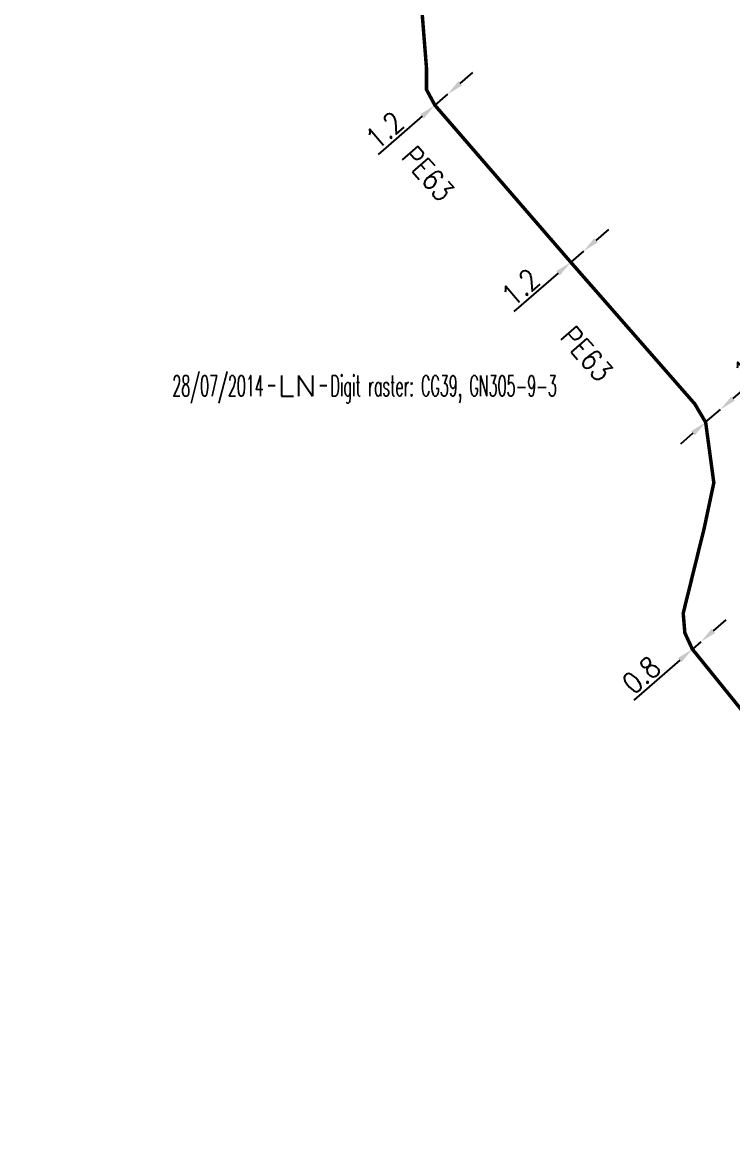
# Model space of a CAD drawing. Header units: millimetres. Extents: x 108995 to 110000, y 119999 to 121000.
# Drawn here: x 108999.9 to 109050.8, y 120183.1 to 120263.4 of the extents above; entities that cross this region are included whole.
import ezdxf
from ezdxf.enums import TextEntityAlignment as Align

# ---------------------------------------------------------------- set-up
doc = ezdxf.new("R2010")
doc.units = ezdxf.units.MM
doc.header["$MEASUREMENT"] = 0
doc.header["$PDMODE"] = 34
doc.linetypes.add('L_100_PE', pattern=[14, 10, -1.5, 1, -1.5])
doc.layers.get('0').update_dxf_attribs({"linetype": 'CONTINUOUS'})
doc.layers.get('DEFPOINTS').update_dxf_attribs({"linetype": 'CONTINUOUS'})
doc.layers.add('L_140', color=3, linetype='CONTINUOUS')
doc.styles.get("Standard").update_dxf_attribs({"font": 'romans.shx', "width": 0.85})
doc.dimstyles.get("Standard").update_dxf_attribs({"dimtxt": 1.5, "dimasz": 1.2, "dimexe": 0.625, "dimexo": 0.625, "dimgap": 0.25, "dimtad": 1, "dimdec": 1, "dimzin": 0, "dimdsep": 46, "dimtxsty": 'Standard', "dimcen": -0.5, "dimadec": 0, "dimazin": 0, "dimtfac": 1, "dimtdec": 1, "dimtmove": 0, "dimatfit": 3, "dimfxl": 1, "dimtolj": 1, "dimtzin": 0, "dimarcsym": 0})

# ---------------------------------------------------------------- blocks, each defined once
blk = doc.blocks.new('*D148')
at = {"layer": 'DEFPOINTS', "color": 0, "linetype": 'Continuous', "transparency": 16777216}
for p in [(109030.377, 120258.231), (109030.377, 120258.231), (109029.47, 120257.446)]:
    blk.add_point(p, dxfattribs=at)
at = {"layer": 'L_140', "color": 0, "linetype": 'Continuous', "lineweight": -2, "transparency": 16777216}
for p, q in [((109031.284, 120259.017), (109032.192, 120259.802)), ((109030.377, 120258.231), (109029.47, 120257.446)), ((109028.562, 120256.661), (109025.395, 120253.919))]:
    blk.add_line(p, q, dxfattribs=at)
at = {"layer": 'L_140', "color": 0, "linetype": 'Continuous', "transparency": 16777216}
for points in [[(109031.153, 120259.168), (109031.415, 120258.866), (109030.377, 120258.231)], [(109028.431, 120256.812), (109028.693, 120256.51), (109029.47, 120257.446)]]:
    blk.add_solid(points, dxfattribs=at)
at = {"layer": 'L_140', "color": 0, "linetype": 'Continuous', "transparency": 16777216, "insert": (109025.87, 120255.653), "char_height": 1.5, "attachment_point": 5, "rotation": 40.87754}
blk.add_mtext('\\A1;1.2', dxfattribs=at)
blk = doc.blocks.new('*D149')
at = {"layer": 'DEFPOINTS', "color": 0, "linetype": 'Continuous', "transparency": 16777216}
for p in [(109040.124, 120246.97), (109040.124, 120246.97), (109039.217, 120246.185)]:
    blk.add_point(p, dxfattribs=at)
at = {"layer": 'L_140', "color": 0, "linetype": 'Continuous', "lineweight": -2, "transparency": 16777216}
for p, q in [((109041.031, 120247.756), (109041.939, 120248.541)), ((109040.124, 120246.97), (109039.217, 120246.185)), ((109038.309, 120245.4), (109035.142, 120242.658))]:
    blk.add_line(p, q, dxfattribs=at)
at = {"layer": 'L_140', "color": 0, "linetype": 'Continuous', "transparency": 16777216}
for points in [[(109040.9, 120247.907), (109041.162, 120247.604), (109040.124, 120246.97)], [(109038.178, 120245.551), (109038.44, 120245.248), (109039.217, 120246.185)]]:
    blk.add_solid(points, dxfattribs=at)
at = {"layer": 'L_140', "color": 0, "linetype": 'Continuous', "transparency": 16777216, "insert": (109035.617, 120244.392), "char_height": 1.5, "attachment_point": 5, "rotation": 40.87754}
blk.add_mtext('\\A1;1.2', dxfattribs=at)
blk = doc.blocks.new('*D150')
at = {"layer": 'DEFPOINTS', "color": 0, "linetype": 'Continuous', "transparency": 16777216}
for p in [(109049.95, 120235.617), (109049.95, 120235.617), (109048.892, 120234.701)]:
    blk.add_point(p, dxfattribs=at)
at = {"layer": 'L_140', "color": 0, "linetype": 'Continuous', "lineweight": -2, "transparency": 16777216}
for p, q in [((109050.858, 120236.403), (109054.071, 120239.184)), ((109048.892, 120234.701), (109049.95, 120235.617)), ((109047.984, 120233.916), (109047.077, 120233.13))]:
    blk.add_line(p, q, dxfattribs=at)
at = {"layer": 'L_140', "color": 0, "linetype": 'Continuous', "transparency": 16777216}
for points in [[(109050.727, 120236.554), (109050.989, 120236.251), (109049.95, 120235.617)], [(109047.854, 120234.067), (109048.115, 120233.765), (109048.892, 120234.701)]]:
    blk.add_solid(points, dxfattribs=at)
at = {"layer": 'L_140', "color": 0, "linetype": 'Continuous', "transparency": 16777216, "insert": (109052.264, 120238.942), "char_height": 1.5, "attachment_point": 5, "rotation": 40.87754}
blk.add_mtext('\\A1;1.4', dxfattribs=at)
blk = doc.blocks.new('*D151')
at = {"layer": 'DEFPOINTS', "color": 0, "linetype": 'Continuous', "transparency": 16777216}
for p in [(109047.94, 120218.427), (109048.544, 120218.952), (109048.544, 120218.952)]:
    blk.add_point(p, dxfattribs=at)
at = {"layer": 'L_140', "color": 0, "linetype": 'Continuous', "lineweight": -2, "transparency": 16777216}
for p, q in [((109049.45, 120219.738), (109050.356, 120220.525)), ((109048.544, 120218.952), (109047.94, 120218.427)), ((109047.034, 120217.64), (109043.733, 120214.774))]:
    blk.add_line(p, q, dxfattribs=at)
at = {"layer": 'L_140', "color": 0, "linetype": 'Continuous', "transparency": 16777216}
for points in [[(109049.319, 120219.889), (109049.581, 120219.587), (109048.544, 120218.952)], [(109046.903, 120217.791), (109047.165, 120217.489), (109047.94, 120218.427)]]:
    blk.add_solid(points, dxfattribs=at)
at = {"layer": 'L_140', "color": 0, "linetype": 'Continuous', "transparency": 16777216, "insert": (109044.275, 120216.569), "char_height": 1.5, "attachment_point": 5, "rotation": 40.97073}
blk.add_mtext('\\A1;0.8', dxfattribs=at)
blk = doc.blocks.new('GIS_MODF')
at = {"color": 0, "linetype": 'Continuous', "flags": 128}
for points in [[(-2.176, -0.014), (-1.676, -0.014)], [(1.519, -0.014), (2.019, -0.014)]]:
    blk.add_lwpolyline(points, dxfattribs=at)
at = {"color": 0, "linetype": 'Continuous', "width": 0.5}
blk.add_attdef('DATE', text='', height=1.5, dxfattribs=at).set_placement((-2.502, -0.798), align=Align.RIGHT)
at = {"color": 0, "linetype": 'Continuous', "width": 1.771291}
blk.add_attdef('USER', text='', height=1.5, dxfattribs=at).set_placement((-1.507, -0.798), (1.276, -0.798), align=Align.FIT)
at = {"color": 0, "linetype": 'Continuous', "width": 0.5}
blk.add_attdef('DESC', (2.289, -0.798), '', height=1.5, dxfattribs=at)

msp = doc.modelspace()

# ---------------------------------------------------------------- linework, layer by layer
at = {"layer": 'L_140', "linetype": 'L_100_PE', "const_width": 0.25, "flags": 128}
msp.add_lwpolyline([(109076.211, 120183.225), (109068.344, 120191.423), (109067.568, 120192.427), (109065.342, 120197.778), (109064.766, 120198.441), (109056.875, 120207.375), (109047.94, 120218.427), (109047.401, 120219.59), (109047.282, 120221.003), (109048.791, 120227.119), (109049.478, 120230.367), (109048.892, 120234.701), (109048.106, 120236.028), (109039.217, 120246.185), (109029.47, 120257.446), (109028.865, 120258.571), (109028.866, 120260.099), (109028.458, 120265.241), (109027.405, 120269.576), (109020.755, 120278.591), (109016.366, 120283.788), (109015.534, 120284.773), (109016.785, 120295.753), (109016.458, 120297.259), (109015.495, 120298.499), (109009.992, 120305.585), (109004.768, 120311.742), (109003.596, 120313.123), (109006.693, 120323.032), (109005.908, 120326.198), (109004.057, 120329.996), (109003.198, 120331.454), (109000, 120336.88)], dxfattribs=at)

# ---------------------------------------------------------------- block references
at = {"layer": 'L_140'}
ref = msp.add_blockref('GIS_MODF', (109019.692, 120237.365), dxfattribs=at)
ref.add_attrib('DATE', '28/07/2014', dxfattribs={"layer": '0', "color": 0, "linetype": 'Continuous', "height": 1.5, "width": 0.5}).set_placement((109017.19, 120236.567), align=Align.RIGHT)
ref.add_attrib('USER', 'LN', dxfattribs={"layer": '0', "color": 0, "linetype": 'Continuous', "height": 1.5, "width": 1.113383}).set_placement((109018.185, 120236.567), (109020.968, 120236.567), align=Align.FIT)
ref.add_attrib('DESC', 'Digit raster: CG39, GN305-9-3', (109021.981, 120236.567), dxfattribs={"layer": '0', "color": 0, "linetype": 'Continuous', "height": 1.5, "width": 0.5})

# ---------------------------------------------------------------- texts
at = {"layer": 'L_140', "linetype": 'Continuous', "width": 0.85}
for p in [(109028.966, 120252.539), (109040.348, 120239.614)]:
    msp.add_text('PE63', height=1.5, rotation=310.99322, dxfattribs=at).set_placement(p, align=Align.MIDDLE)

# ---------------------------------------------------------------- dimensions: what is measured, and where the dimension line sits
at = {"layer": 'L_140', "linetype": 'Continuous'}
for base, p1, p2, angle, text, picture, middle in [((109030.377, 120258.231), (109029.47, 120257.446), (109030.377, 120258.231), 220.87754, '1.2', '*D148', (109026.525, 120254.897)), ((109040.124, 120246.97), (109039.217, 120246.185), (109040.124, 120246.97), 220.87754, '1.2', '*D149', (109036.272, 120243.636)), ((109049.95, 120235.617), (109048.892, 120234.701), (109049.95, 120235.617), 220.87754, '1.4', '*D150', (109052.918, 120238.186)), ((109048.544, 120218.952), (109047.94, 120218.427), (109048.544, 120218.952), 220.97073, '0.8', '*D151', (109044.931, 120215.814))]:
    dim = msp.add_linear_dim(base=base, p1=p1, p2=p2, angle=angle, text=text, dimstyle='Standard', dxfattribs=at)
    dim.commit()
    dim.dimension.update_dxf_attribs({"geometry": picture, "text_midpoint": middle, "dimtype": 160})

doc.saveas('drawing.dxf')
